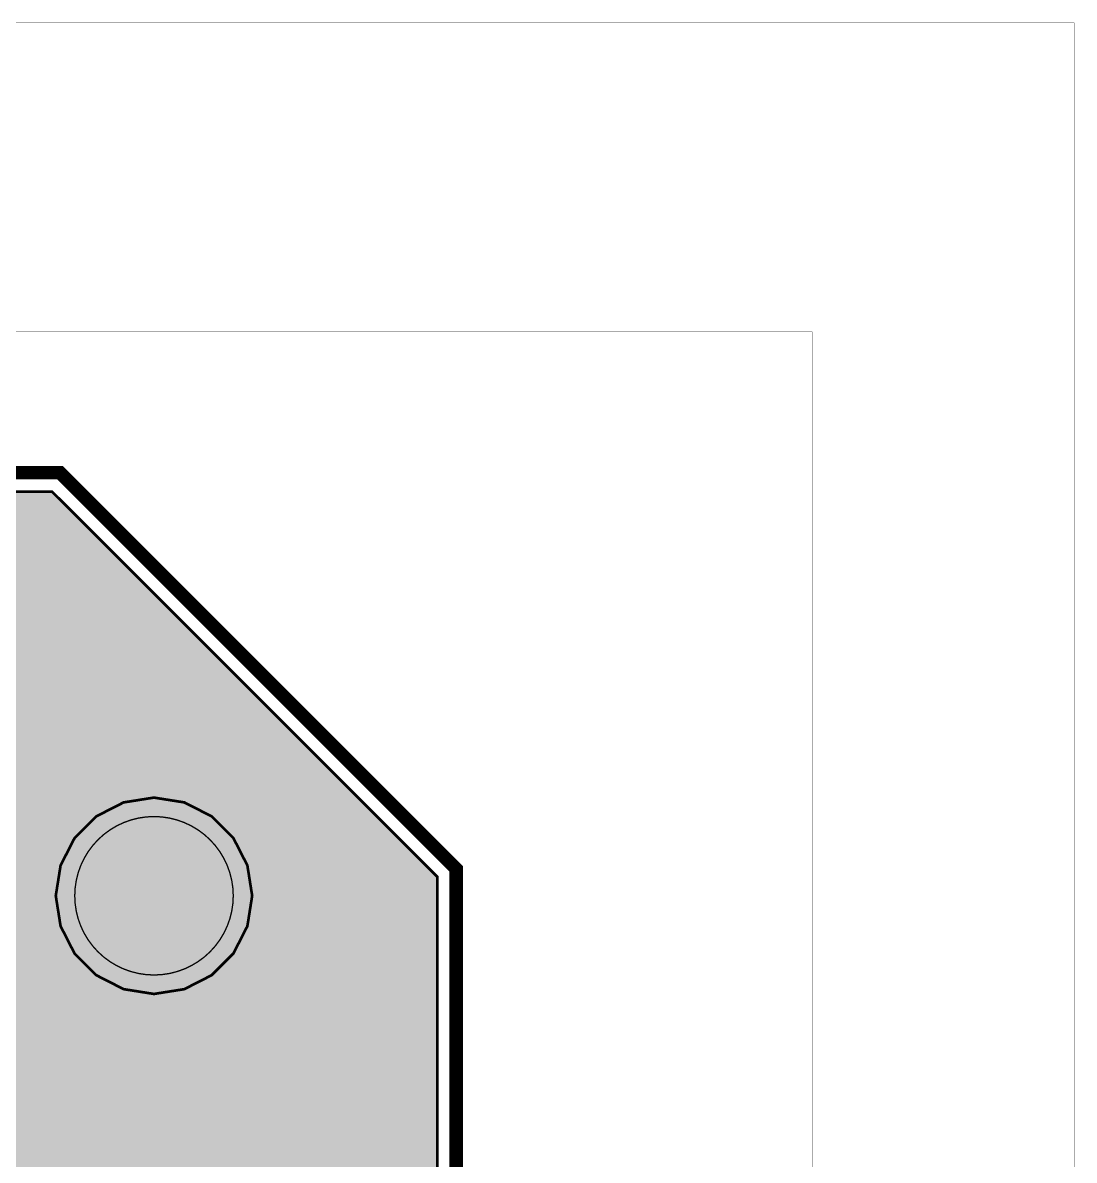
# Model space of a CAD drawing. Header units: millimetres. Extents: x -12.1 to 83.1, y -3.3 to 43.2.
# Drawn here: x 63.18 to 83.06, y 21.67 to 43.18 of the extents above; entities that cross this region are included whole.
import ezdxf

# ---------------------------------------------------------------- set-up
doc = ezdxf.new("R2010")
doc.units = ezdxf.units.MM
doc.header["$MEASUREMENT"] = 0
for name, color, linetype, true_color in [('Board-Outline-Layer', 7, 'Continuous', 0xff00ff), ('Bottom-Layer', 7, 'Continuous', 0x0000ff), ('Multi-Layer', 7, 'Continuous', 0xc0c0c0), ('Top-Layer', 7, 'Continuous', 0xff0000)]:
    doc.layers.add(name, color=color, linetype=linetype, true_color=true_color)

msp = doc.modelspace()

# ---------------------------------------------------------------- hatches: boundary and pattern name
at = {"layer": 'Bottom-Layer'}
for points in [[(16.161, 34.313), (16.194, 34.313), (16.052, 34.042), (16.003, 33.74), (16.003, 31.84), (16.098, 31.424), (16.364, 31.091), (16.748, 30.906), (17.175, 30.906), (17.559, 31.091), (17.825, 31.424), (17.92, 31.84), (17.92, 33.74), (17.871, 34.042), (17.73, 34.313), (29.094, 34.313), (28.952, 34.042), (28.904, 33.74), (28.904, 31.84), (28.998, 31.424), (29.264, 31.091), (29.649, 30.906), (30.075, 30.906), (30.459, 31.091), (30.725, 31.424), (30.82, 31.84), (30.82, 33.74), (30.771, 34.042), (30.63, 34.313), (32.213, 34.313), (32.027, 34.013), (31.962, 33.666), (31.962, 31.766), (32.057, 31.35), (32.323, 31.017), (32.707, 30.832), (33.133, 30.832), (33.517, 31.017), (33.783, 31.35), (33.878, 31.766), (33.878, 33.666), (33.813, 34.013), (33.627, 34.313), (45.113, 34.313), (44.927, 34.013), (44.862, 33.666), (44.862, 31.766), (44.957, 31.35), (45.223, 31.017), (45.607, 30.832), (46.033, 30.832), (46.418, 31.017), (46.683, 31.35), (46.778, 31.766), (46.778, 33.666), (46.713, 34.013), (46.527, 34.313), (47.287, 34.313), (47.17, 34.062), (47.131, 33.789), (47.131, 31.889), (47.225, 31.473), (47.491, 31.139), (47.875, 30.954), (48.302, 30.954), (48.686, 31.139), (48.952, 31.473), (49.047, 31.889), (49.047, 33.789), (49.007, 34.062), (48.891, 34.313), (60.187, 34.313), (60.071, 34.062), (60.031, 33.789), (60.031, 31.889), (60.126, 31.473), (60.391, 31.139), (60.776, 30.954), (61.202, 30.954), (61.586, 31.139), (61.852, 31.473), (61.947, 31.889), (61.947, 33.789), (61.907, 34.062), (61.791, 34.313), (63.733, 34.313), (71.016, 27.03), (71.016, 7.641), (65.003, 1.628), (1.232, 1.628), (-3.452, 4.095), (-3.452, 12.562)], [(63.802, 26.67), (63.893, 26.096), (64.157, 25.579), (64.568, 25.168), (65.085, 24.904), (65.659, 24.813), (66.233, 24.904), (66.75, 25.168), (67.161, 25.579), (67.425, 26.096), (67.516, 26.67), (67.425, 27.244), (67.161, 27.761), (66.75, 28.172), (66.233, 28.436), (65.659, 28.527), (65.085, 28.436), (64.568, 28.172), (64.157, 27.761), (63.893, 27.244)]]:
    msp.add_hatch(color=256, dxfattribs=at).paths.add_polyline_path(points)
at = {"layer": 'Multi-Layer'}
msp.add_hatch(color=256, dxfattribs=at).paths.add_polyline_path([(64.161, 26.67, 1), (67.158, 26.67, 1)])
at = {"layer": 'Top-Layer'}
for points in [[(16.161, 34.313), (16.194, 34.313), (16.052, 34.042), (16.003, 33.74), (16.003, 31.84), (16.098, 31.424), (16.364, 31.091), (16.748, 30.906), (17.175, 30.906), (17.559, 31.091), (17.825, 31.424), (17.92, 31.84), (17.92, 33.74), (17.871, 34.042), (17.73, 34.313), (29.094, 34.313), (28.952, 34.042), (28.904, 33.74), (28.904, 31.84), (28.998, 31.424), (29.264, 31.091), (29.649, 30.906), (30.075, 30.906), (30.459, 31.091), (30.725, 31.424), (30.82, 31.84), (30.82, 33.74), (30.771, 34.042), (30.63, 34.313), (32.213, 34.313), (32.027, 34.013), (31.962, 33.666), (31.962, 31.766), (32.057, 31.35), (32.323, 31.017), (32.707, 30.832), (33.133, 30.832), (33.517, 31.017), (33.783, 31.35), (33.878, 31.766), (33.878, 33.666), (33.813, 34.013), (33.627, 34.313), (45.113, 34.313), (44.927, 34.013), (44.862, 33.666), (44.862, 31.766), (44.957, 31.35), (45.223, 31.017), (45.607, 30.832), (46.033, 30.832), (46.418, 31.017), (46.683, 31.35), (46.778, 31.766), (46.778, 33.666), (46.713, 34.013), (46.527, 34.313), (47.287, 34.313), (47.17, 34.062), (47.131, 33.789), (47.131, 31.889), (47.225, 31.473), (47.491, 31.139), (47.875, 30.954), (48.302, 30.954), (48.686, 31.139), (48.952, 31.473), (49.047, 31.889), (49.047, 33.789), (49.007, 34.062), (48.891, 34.313), (60.187, 34.313), (60.071, 34.062), (60.031, 33.789), (60.031, 31.889), (60.126, 31.473), (60.391, 31.139), (60.776, 30.954), (61.202, 30.954), (61.586, 31.139), (61.852, 31.473), (61.947, 31.889), (61.947, 33.789), (61.907, 34.062), (61.791, 34.313), (63.733, 34.313), (71.016, 27.03), (71.016, 7.641), (65.003, 1.628), (1.232, 1.628), (-3.452, 4.095), (-3.452, 12.562)], [(63.802, 26.67), (63.893, 26.096), (64.157, 25.579), (64.568, 25.168), (65.085, 24.904), (65.659, 24.813), (66.233, 24.904), (66.75, 25.168), (67.161, 25.579), (67.425, 26.096), (67.516, 26.67), (67.425, 27.244), (67.161, 27.761), (66.75, 28.172), (66.233, 28.436), (65.659, 28.527), (65.085, 28.436), (64.568, 28.172), (64.157, 27.761), (63.893, 27.244)]]:
    msp.add_hatch(color=256, dxfattribs=at).paths.add_polyline_path(points)

# ---------------------------------------------------------------- linework, layer by layer
at = {"layer": 'Board-Outline-Layer', "const_width": 0.254}
msp.add_lwpolyline([(1.143, 1.27), (-3.81, 3.878), (-3.81, 12.7), (16.002, 34.671), (63.881, 34.671), (71.374, 27.178), (71.374, 7.493), (65.151, 1.27)], close=True, dxfattribs=at)
at = {"layer": 'Bottom-Layer'}
for points, const_width in [([(-7.493, -2.159), (-7.493, 37.338), (78.105, 37.338), (78.105, -2.159)], 0.00508), ([(63.802, 26.67), (63.893, 26.096), (64.157, 25.579), (64.568, 25.168), (65.085, 24.904), (65.659, 24.813), (66.233, 24.904), (66.75, 25.168), (67.161, 25.579), (67.425, 26.096), (67.516, 26.67), (67.425, 27.244), (67.161, 27.761), (66.75, 28.172), (66.233, 28.436), (65.659, 28.527), (65.085, 28.436), (64.568, 28.172), (64.157, 27.761), (63.893, 27.244)], 0.0508)]:
    msp.add_lwpolyline(points, close=True, dxfattribs=dict(at, const_width=const_width))
at = {"layer": 'Bottom-Layer', "const_width": 0.0508}
msp.add_lwpolyline([(61.791, 34.313), (63.733, 34.313), (71.016, 27.03), (71.016, 7.641), (65.003, 1.628), (1.232, 1.628)], dxfattribs=at)
at = {"layer": 'Multi-Layer', "const_width": 0.0254}
msp.add_lwpolyline([(64.161, 26.67, 1), (67.158, 26.67), (67.158, 26.67, 1), (64.161, 26.67)], format="xyb", dxfattribs=at)
at = {"layer": 'Top-Layer'}
for points, const_width in [([(-12.065, -3.302), (-12.065, 43.18), (83.058, 43.18), (83.058, -3.302)], 0.00508), ([(63.802, 26.67), (63.893, 26.096), (64.157, 25.579), (64.568, 25.168), (65.085, 24.904), (65.659, 24.813), (66.233, 24.904), (66.75, 25.168), (67.161, 25.579), (67.425, 26.096), (67.516, 26.67), (67.425, 27.244), (67.161, 27.761), (66.75, 28.172), (66.233, 28.436), (65.659, 28.527), (65.085, 28.436), (64.568, 28.172), (64.157, 27.761), (63.893, 27.244)], 0.0508)]:
    msp.add_lwpolyline(points, close=True, dxfattribs=dict(at, const_width=const_width))
at = {"layer": 'Top-Layer', "const_width": 0.0508}
msp.add_lwpolyline([(61.791, 34.313), (63.733, 34.313), (71.016, 27.03), (71.016, 7.641), (65.003, 1.628), (1.232, 1.628)], dxfattribs=at)

doc.saveas('drawing.dxf')
